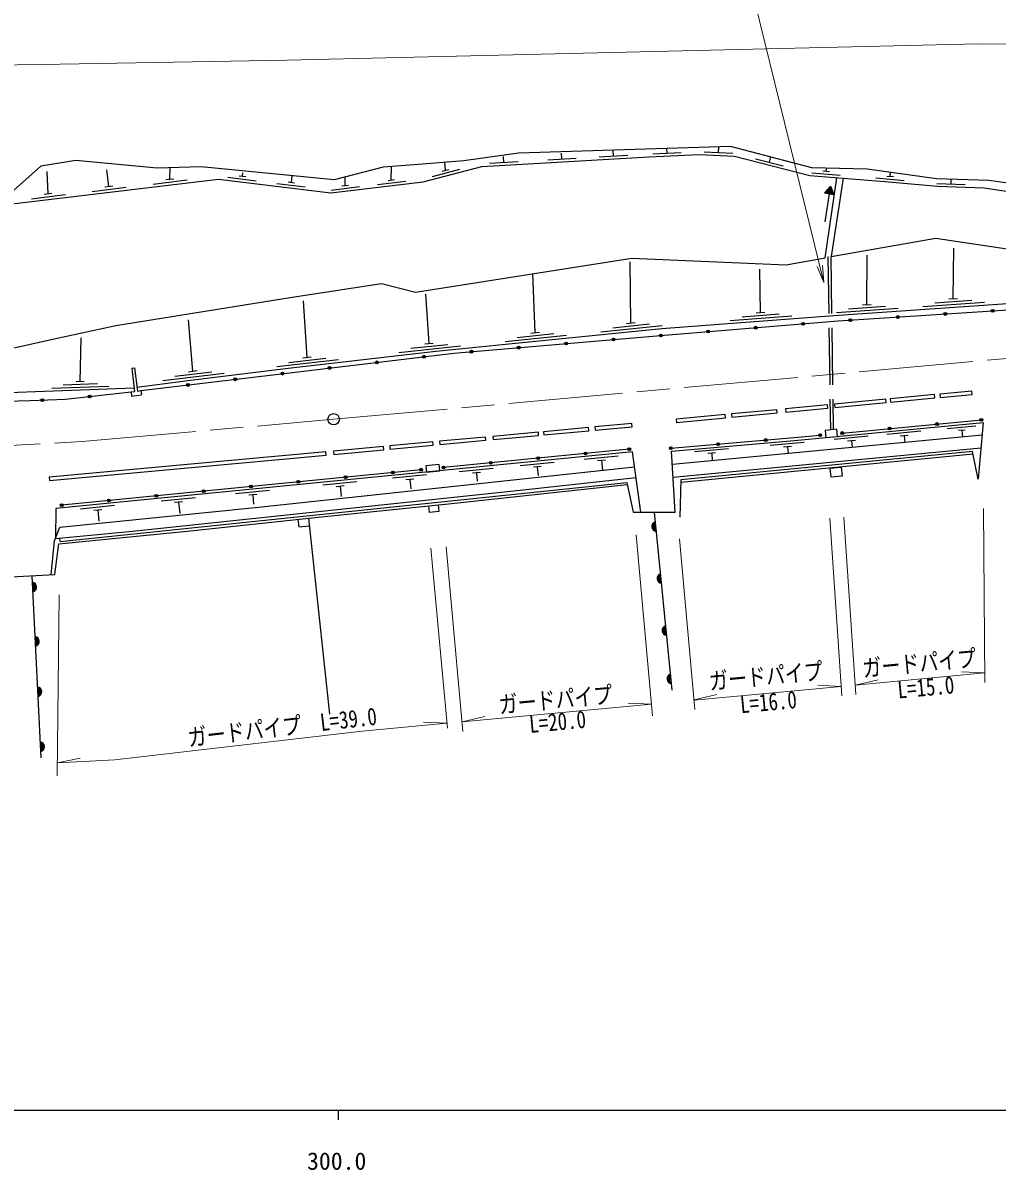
# Model space of a CAD drawing. Units: millimetres at full size, sheet at 1:1000; details may follow other scales. Extents: x 40000 to 680000, y 20000 to 380000.
# Drawn here: x 334848 to 437290, y 198715 to 319331 of the extents above; entities that cross this region are included whole.
import ezdxf
from ezdxf.enums import TextEntityAlignment as Align

# ---------------------------------------------------------------- set-up
doc = ezdxf.new("R2010")
doc.units = ezdxf.units.MM
doc.header["$LTSCALE"] = 1000
doc.linetypes.add('CHAIN', pattern=[18.5, 12, -1.5, 3.5, -1.5])
doc.linetypes.add('DASHED', pattern=[7.5, 6, -1.5])
for name, color, linetype, lineweight in [('M-BGD', 7, 'Continuous', 25), ('M-BMK', 2, 'CHAIN', 13), ('M-BMK-SRVR', 3, 'Continuous', 25), ('M-STR-HTXT', 7, 'Continuous', 13), ('M-TTL-BAND', 7, 'Continuous', 25)]:
    doc.layers.add(name, color=color, linetype=linetype, lineweight=lineweight)
doc.styles.add('ＭＳ ゴシック', font='')
doc.styles.get('ＭＳ ゴシック').set_extended_font_data('MS Gothic')

# ---------------------------------------------------------------- blocks, each defined once
blk = doc.blocks.new('open_arrow')
at = {"color": 0, "linetype": 'Continuous', "lineweight": -2}
blk.add_lwpolyline([(7.5, 1.25), (0, 0), (7.5, -1.25)], dxfattribs=at)

msp = doc.modelspace()

# ---------------------------------------------------------------- hatches: boundary and pattern name
at = {"layer": 'M-BGD'}
for points in [[(420133, 301296), (419764, 302165), (419145, 301453)], [(426707, 288398, -1), (427006, 288418, -0.41421), (426866, 288259, -0.41421)], [(431696, 288725, -1), (431996, 288745, -0.41421), (431856, 288585, -0.41421)], [(436686, 289052, -1), (436985, 289072, -0.41421), (436845, 288912, -0.41421)], [(411749, 287277, -0.41421), (411887, 287439, -0.41421), (412048, 287301, -1)], [(416733, 287683, -0.41421), (416870, 287845, -0.41421), (417032, 287708, -1)], [(421718, 288072, -1), (422017, 288091, -0.41421), (421877, 287932, -0.41421)], [(396801, 286034, -0.41421), (396938, 286196, -0.41421), (397100, 286060, -1)], [(401783, 286461, -0.41421), (401919, 286623, -0.41421), (402082, 286486, -1)], [(406766, 286871, -0.41421), (406903, 287033, -0.41421), (407065, 286895, -1)], [(381856, 284754, -0.41421), (381992, 284916, -0.41421), (382155, 284779, -1)], [(386837, 285180, -0.41421), (386974, 285343, -0.41421), (387136, 285206, -1)], [(391819, 285607, -0.41421), (391956, 285769, -0.41421), (392118, 285633, -1)], [(371920, 283626, -0.41421), (372051, 283793, -0.41421), (372218, 283662, -1)], [(376885, 284218, -0.41421), (377016, 284384, -0.41421), (377183, 284253, -1)], [(361991, 282442, -0.41421), (362122, 282609, -0.41421), (362288, 282478, -1)], [(366955, 283035, -0.41421), (367087, 283201, -0.41421), (367253, 283070, -1)], [(352062, 281250, -0.41421), (352193, 281417, -0.41421), (352360, 281286, -1)], [(357026, 281846, -0.41421), (357157, 282013, -0.41421), (357324, 281882, -1)], [(341725, 280039, -1), (342023, 280072, -0.41421), (341891, 279907, -0.41421)], [(336743, 279664, -0.41421), (336886, 279819, -0.41421), (337042, 279676, -1)], [(435487, 277581, -0.41421), (435623, 277745, -0.41421), (435786, 277609, -1)], [(420860, 276198, -0.41421), (420995, 276361, -0.41421), (421159, 276226, -1)], [(425838, 276668, -0.41421), (425973, 276832, -0.41421), (426137, 276697, -1)], [(430816, 277139, -0.41421), (430951, 277303, -0.41421), (431114, 277168, -1)], [(407817, 275032, -0.41421), (407954, 275195, -0.41421), (408116, 275058, -1)], [(412799, 275462, -0.41421), (412936, 275624, -0.41421), (413098, 275487, -1)], [(418532, 275977, -0.41421), (418667, 276141, -0.41421), (418831, 276006, -1)], [(394155, 274072, -1), (393856, 274042, -0.41421), (393991, 274206, -0.41421)], [(398760, 274525, -1), (398461, 274496, -0.41421), (398596, 274660, -0.41421)], [(402836, 274603, -0.41421), (402972, 274765, -0.41421), (403135, 274629, -1)], [(379227, 272601, -1), (378928, 272571, -0.41421), (379063, 272735, -0.41421)], [(384203, 273091, -1), (383904, 273062, -0.41421), (384039, 273226, -0.41421)], [(389179, 273581, -1), (388880, 273552, -0.41421), (389015, 273716, -0.41421)], [(368927, 271586, -1), (368628, 271557, -0.41421), (368763, 271721, -0.41421)], [(373903, 272076, -1), (373604, 272047, -0.41421), (373739, 272211, -0.41421)], [(376867, 272368, -1), (376568, 272339, -0.41421), (376703, 272503, -0.41421)], [(353999, 270115, -1), (353701, 270086, -0.41421), (353835, 270250, -0.41421)], [(358975, 270605, -1), (358677, 270576, -0.41421), (358811, 270740, -0.41421)], [(363951, 271096, -1), (363653, 271066, -0.41421), (363787, 271230, -0.41421)], [(344047, 269135, -1), (343749, 269105, -0.41421), (343883, 269269, -0.41421)], [(349023, 269625, -1), (348725, 269596, -0.41421), (348859, 269760, -0.41421)], [(339072, 268644, -1), (338773, 268615, -0.41421), (338908, 268779, -0.41421)], [(401442, 265872, -0.82183), (401344, 266858)], [(401985, 260417, -0.82183), (401887, 261403)], [(335856, 260507, -0.82183), (335905, 259518)], [(402528, 254952, -0.82183), (402430, 255938)], [(336137, 254807, -0.82183), (336186, 253817)], [(403035, 249864, -0.82183), (402937, 250849)], [(336398, 249503, -0.82183), (336447, 248514)], [(336683, 243717, -0.82183), (336732, 242727)]]:
    msp.add_hatch(color=256, dxfattribs=at).paths.add_polyline_path(points)

# ---------------------------------------------------------------- linework, layer by layer
for p, q in [((385419, 304672), (385384, 305271)), ((391537, 305029), (391502, 305628)), ((395451, 305258), (398446, 305433)), ((396948, 305345), (396913, 305944)), ((401087, 305581), (404084, 305710)), ((402585, 305645), (402564, 306143)), ((406494, 305765), (409490, 305622)), ((407992, 305694), (408020, 306293)), ((413347, 304685), (413496, 305266)), ((350286, 302904), (350336, 304101)), ((373586, 302815), (373609, 304225)), ((379283, 303847), (379225, 304668)), ((383922, 304585), (386917, 304760)), ((390040, 304942), (393035, 305117)), ((411894, 305057), (414800, 304312)), ((419315, 303748), (419341, 304071)), ((337487, 301367), (337412, 303717)), ((343894, 302136), (343683, 303895)), ((348535, 302392), (352109, 302821)), ((349869, 302854), (350703, 302955)), ((356407, 303098), (359385, 302730)), ((357585, 303255), (358280, 303169)), ((357933, 303212), (357978, 303575)), ((363075, 302578), (363159, 303259)), ((368733, 302240), (368744, 303126)), ((373239, 302774), (373934, 302856)), ((377909, 303174), (380810, 303939)), ((378945, 303758), (379621, 303936)), ((417796, 303569), (420786, 303329)), ((418966, 303776), (419664, 303720)), ((424534, 303038), (427522, 302769)), ((425706, 303234), (426403, 303171)), ((426055, 303203), (426092, 303621)), ((432448, 302404), (432464, 302893)), ((342143, 301624), (345717, 302053)), ((343477, 302086), (344311, 302187)), ((361550, 302463), (364527, 302096)), ((362728, 302620), (363423, 302535)), ((367279, 301765), (370258, 302118)), ((368385, 302198), (369080, 302281)), ((372132, 302340), (375111, 302693)), ((419764, 302165), (419145, 301453)), ((419764, 302165), (420133, 301296)), ((430948, 302455), (433947, 302354)), ((335736, 300854), (339310, 301283)), ((337070, 301316), (337904, 301417)), ((419145, 301453), (420133, 301296)), ((419639, 301375), (419168, 298403)), ((432686, 290337), (432758, 295666)), ((423598, 289706), (423632, 294907)), ((398777, 287779), (398698, 294217)), ((412423, 288887), (412355, 293432)), ((388723, 286765), (388456, 292953)), ((377551, 285629), (377222, 290816)), ((364721, 284159), (364366, 290095)), ((421673, 289272), (425564, 289542)), ((423144, 289675), (424051, 289738)), ((429485, 289513), (435970, 289963)), ((430762, 289902), (434652, 290172)), ((432232, 290305), (433140, 290368)), ((409227, 288045), (415709, 288532)), ((410501, 288441), (414390, 288734)), ((411970, 288852), (412877, 288921)), ((420397, 288883), (426881, 289333)), ((352728, 282717), (352268, 288110)), ((395604, 286856), (402071, 287509)), ((396867, 287285), (400748, 287677)), ((398325, 287734), (399230, 287825)), ((340870, 281638), (340962, 286238)), ((385550, 285842), (392017, 286494)), ((386813, 286271), (390694, 286662)), ((388271, 286719), (389176, 286811)), ((374382, 284693), (380846, 285373)), ((375643, 285127), (379522, 285535)), ((377099, 285582), (378004, 285677)), ((361560, 283193), (368018, 283933)), ((362817, 283639), (366692, 284083)), ((364269, 284107), (365173, 284211)), ((346292, 283036), (346590, 283072)), ((346292, 283036), (346588, 280592)), ((346590, 283072), (346886, 280628)), ((349574, 281730), (356027, 282513)), ((350828, 282185), (354700, 282655)), ((352276, 282663), (353180, 282772)), ((337894, 280927), (343890, 281150)), ((339082, 281272), (342680, 281405)), ((340450, 281623), (341290, 281654)), ((346227, 280548), (346588, 280592)), ((346227, 280548), (346281, 280103)), ((346281, 280103), (347301, 280226)), ((346886, 280628), (347247, 280672)), ((347247, 280672), (347301, 280227)), ((421009, 276212), (435637, 277595)), ((429274, 276391), (425690, 276052)), ((435044, 276937), (432057, 276654)), ((433927, 276530), (433230, 276464)), ((433579, 276497), (433646, 275785)), ((435716, 275981), (403148, 272901)), ((417014, 275223), (413428, 274914)), ((423740, 275867), (420156, 275528)), ((422394, 275439), (421558, 275360)), ((421976, 275399), (422043, 274688)), ((427929, 275962), (427093, 275883)), ((427511, 275923), (427578, 275211)), ((398610, 274511), (379078, 272586)), ((403228, 271588), (435600, 274650)), ((434778, 273977), (404026, 271004)), ((409046, 274536), (405459, 274227)), ((407697, 274119), (406860, 274047)), ((407279, 274083), (407346, 273298)), ((415665, 274805), (414828, 274733)), ((415247, 274769), (415312, 274051)), ((390704, 273129), (387121, 272776)), ((389360, 272695), (388524, 272613)), ((388942, 272654), (389030, 271762)), ((397461, 273795), (393879, 273442)), ((396117, 273361), (395281, 273278)), ((395699, 273320), (395800, 272294)), ((376718, 272354), (338922, 268630)), ((377294, 271807), (373711, 271454)), ((384295, 272497), (380712, 272144)), ((382951, 272063), (382115, 271981)), ((382533, 272022), (382621, 271134)), ((369977, 271087), (366394, 270734)), ((368633, 270653), (367797, 270570)), ((368215, 270612), (368322, 269528)), ((375950, 271374), (375114, 271291)), ((375532, 271332), (375629, 270345)), ((352982, 269412), (349399, 269059)), ((351638, 268978), (350802, 268896)), ((360778, 270180), (357196, 269827)), ((359434, 269746), (358598, 269664)), ((359016, 269705), (359111, 268748)), ((344494, 268576), (340911, 268223)), ((343150, 268142), (342314, 268059)), ((342732, 268101), (342845, 266947)), ((351220, 268937), (351336, 267760)), ((401242, 267885), (403103, 249178)), ((367119, 246642), (364904, 267257)), ((401442, 265872), (401344, 266858)), ((338754, 264822), (338721, 265170)), ((336765, 242048), (335822, 261202)), ((401985, 260417), (401887, 261403)), ((335856, 260507), (335905, 259518)), ((402528, 254952), (402430, 255938)), ((336137, 254807), (336186, 253817)), ((403035, 249864), (402937, 250849)), ((336398, 249503), (336447, 248514)), ((336683, 243717), (336732, 242727))]:
    msp.add_line(p, q, dxfattribs=at)
at = {"layer": 'M-BGD', "linetype": 'DASHED'}
for p, q in [((419499, 294780), (419763, 276543)), ((419799, 294784), (420063, 276571))]:
    msp.add_line(p, q, dxfattribs=at)
at = {"layer": 'M-BGD'}
for points in [[(483271, 301025), (482478, 301310), (479769, 301715), (473290, 302153), (465615, 302312), (456344, 302132), (444557, 301634), (436441, 302763), (430938, 302943), (423633, 303964), (417798, 304109), (409251, 306352), (386956, 305654), (381210, 304823), (376003, 304416), (372743, 304155), (367585, 302828), (353606, 304189), (348958, 304060), (340414, 304852), (336725, 304254), (329064, 297458), (326078, 292560)], [(326078, 292560), (333723, 300310), (355420, 302917), (367244, 301459), (376939, 302608), (383115, 304237), (400692, 305263), (405946, 305491), (409691, 305312), (417605, 303283), (425488, 302651), (431043, 302152), (435934, 301987), (443811, 300799), (460064, 301598), (467447, 301600), (474709, 301417), (479687, 300945), (483249, 300344)], [(316650, 279513), (322162, 284314), (333110, 284978), (338147, 286111), (344621, 287516), (363148, 290480), (372571, 291939), (376139, 291017), (398881, 294593), (415115, 293891), (419215, 294640), (420450, 303055)], [(421116, 303002), (419849, 294785), (430860, 296685), (442545, 294959), (448321, 295561), (450336, 294981), (453541, 295625), (463747, 296334), (474792, 296255), (483116, 296151)], [(346835, 281044), (352188, 281745), (362751, 283027), (378278, 284807), (402019, 287202), (420139, 288564), (443976, 290218), (453278, 290617), (482957, 291135)], [(347247, 280672), (363183, 282585), (380177, 284610), (402752, 286544), (420594, 287998), (445513, 289630), (457793, 290038), (482117, 290471), (495522, 290180), (534275, 288832), (546338, 288389)], [(316650, 279513), (323176, 280043), (331439, 280387), (346534, 280948)], [(316899, 279149), (327933, 279430), (335605, 279618), (339314, 279766), (346227, 280548)], [(338754, 264822), (398350, 271019), (399030, 267885), (403454, 267885), (403061, 274321), (415972, 275434), (435832, 277312), (435313, 271358), (434717, 274273), (404033, 271306), (403943, 267351)], [(402985, 274616), (415945, 275733), (418681, 275991)], [(399845, 267885), (398949, 274243), (338322, 268269), (338279, 265129)], [(337822, 261300), (338178, 264868), (338734, 266302), (359603, 268400), (399172, 272657)], [(338279, 265129), (346377, 265885), (387463, 270248), (399329, 271544)], [(298683, 249138), (306719, 265365), (307009, 265620), (307685, 266022), (319129, 265829), (326268, 265782), (332645, 265941), (333227, 264891), (333596, 261092), (338218, 261320), (338625, 264554), (352103, 265881), (365907, 267364), (379611, 268766), (398401, 270798)], [(363765, 267134), (363866, 266338), (364989, 266458)]]:
    msp.add_lwpolyline(points, dxfattribs=at)
for points in [[(426079, 279457), (430744, 279902), (430711, 280251), (426046, 279805)], [(431295, 279955), (434666, 280277), (434633, 280626), (431262, 280304)], [(409412, 277865), (414163, 278319), (414130, 278667), (409379, 278214)], [(415082, 278407), (419507, 278829), (419474, 279178), (415049, 278755)], [(420237, 278899), (425626, 279414), (425593, 279762), (420204, 279247)], [(403567, 277307), (408723, 277799), (408690, 278148), (403534, 277655)], [(384292, 275515), (389083, 275957), (389051, 276305), (384260, 275863)], [(389615, 276006), (394364, 276443), (394332, 276792), (389583, 276354)], [(395034, 276505), (398919, 276863), (398887, 277212), (395002, 276853)], [(419276, 275746), (420511, 275863), (420441, 276607), (419206, 276490)], [(373448, 274516), (377989, 274934), (377957, 275283), (373416, 274864)], [(378683, 274998), (383536, 275445), (383504, 275794), (378650, 275347)], [(337626, 271214), (366743, 273898), (366711, 274246), (337594, 271563)], [(367538, 273971), (372793, 274455), (372761, 274804), (367506, 274319)], [(377287, 272108), (378673, 272245), (378607, 272912), (377221, 272775)], [(419754, 272525), (420904, 272636), (420996, 271679), (419847, 271567)], [(377547, 268555), (378501, 268652), (378572, 267953), (377618, 267856)]]:
    msp.add_lwpolyline(points, close=True, dxfattribs=at)
for centre in [(426857, 288408), (431846, 288735), (436835, 289062), (411899, 287289), (416882, 287696), (421867, 288081), (396950, 286047), (401932, 286474), (406915, 286883), (382005, 284766), (386987, 285193), (391969, 285620), (372069, 283644), (377034, 284235), (362140, 282460), (367104, 283052), (352211, 281268), (357175, 281864), (341874, 280056), (336892, 279670), (435637, 277595), (421009, 276212), (425987, 276683), (430965, 277153), (407967, 275045), (412948, 275474), (418681, 275991), (394005, 274057), (398610, 274511), (402985, 274616), (379078, 272586), (384054, 273076), (389030, 273567), (368778, 271571), (373754, 272062), (376718, 272354), (353850, 270101), (358826, 270591), (363802, 271081), (343898, 269120), (348874, 269610), (338922, 268630)]:
    msp.add_circle(centre, 150, dxfattribs=at)
for centre, start, end in [((401491, 266375), 106.85172, 264.50991), ((402033, 260920), 106.85172, 264.50991), ((335783, 260008), 283.99114, 81.64933), ((402577, 255455), 106.85172, 264.50991), ((336064, 254307), 283.99114, 81.64933), ((403083, 250366), 106.85172, 264.50991), ((336325, 249004), 283.99114, 81.64933), ((336610, 243217), 283.99114, 81.64933)]:
    msp.add_arc(centre, 505, start, end, dxfattribs=at)
at = {"layer": 'M-BMK'}
msp.add_lwpolyline([(69888, 286651), (169113, 281081), (268991, 275684), (281721, 274745), (306655, 273976), (324683, 274392), (341076, 275315), (367523, 277657), (438343, 284055), (450372, 285157), (467305, 285974), (487005, 286184), (567265, 283491)], dxfattribs=at)
at = {"layer": 'M-BMK-SRVR'}
msp.add_circle((367523, 277657), 600, dxfattribs=at)
at = {"layer": 'M-STR-HTXT'}
for p, q in [((435872, 268270), (436017, 249981)), ((419694, 267265), (420956, 248573)), ((421191, 267366), (422450, 248713)), ((399331, 265511), (401060, 246464)), ((379353, 264256), (381116, 244844)), ((403887, 265095), (405518, 247130)), ((377760, 264111), (379480, 245167)), ((338659, 259189), (338454, 240171)), ((422382, 249711), (436009, 250985)), ((436009, 250985), (433557, 251099)), ((420888, 249571), (418436, 249685)), ((422382, 249711), (424771, 250277)), ((405423, 248172), (407820, 248704)), ((405427, 248126), (420888, 249571)), ((381025, 245845), (400947, 247707)), ((400947, 247707), (398494, 247821)), ((381025, 245845), (383414, 246412)), ((379432, 245696), (376980, 245810)), ((338469, 241538), (340878, 242008))]:
    msp.add_line(p, q, dxfattribs=at)
for points in [[(419086, 292048), (411337, 323570), (436750, 323570)], [(318195, 314738), (324146, 314797), (336768, 314947), (362642, 315405), (435334, 317118), (448168, 317061), (468042, 317185), (487488, 317594), (547844, 317361)], [(338469, 241538), (344500, 241858), (370513, 244863), (379432, 245696)]]:
    msp.add_lwpolyline(points, dxfattribs=at)
at = {"layer": 'M-TTL-BAND'}
for p, q in [((40000, 205000), (579000, 205000)), ((368000, 205000), (368000, 204000))]:
    msp.add_line(p, q, dxfattribs=at)

# ---------------------------------------------------------------- block references
at = {"layer": 'M-STR-HTXT', "xscale": 240, "yscale": 240, "rotation": 103.8}
msp.add_blockref('open_arrow', (419086, 292048), dxfattribs=at)

# ---------------------------------------------------------------- texts
at = {"layer": 'M-STR-HTXT', "style": 'ＭＳ ゴシック', "width": 0.8}
for s, rotation, p in [('ガードパイプ', 5.34, (429246, 250567)), ('ガードパイプ', 5.34, (413118, 249203)), ('ガードパイプ', 5.34, (390991, 246725)), ('ガードパイプ\u3000L=39.0', 6.589, (362290, 243861))]:
    msp.add_text(s, height=1833, rotation=rotation, dxfattribs=at).set_placement(p, align=Align.BOTTOM_CENTER)
for s, p in [('L=15.0', (429715, 250396)), ('L=16.0', (413158, 248849)), ('L=20.0', (390986, 246776))]:
    msp.add_text(s, height=1833, rotation=5.34, dxfattribs=at).set_placement(p, align=Align.TOP_CENTER)
at = {"layer": 'M-TTL-BAND', "style": 'ＭＳ ゴシック'}
msp.add_text('300.0', height=1833, dxfattribs=at).set_placement((367844, 198195), align=Align.BOTTOM_CENTER)

doc.saveas('drawing.dxf')
